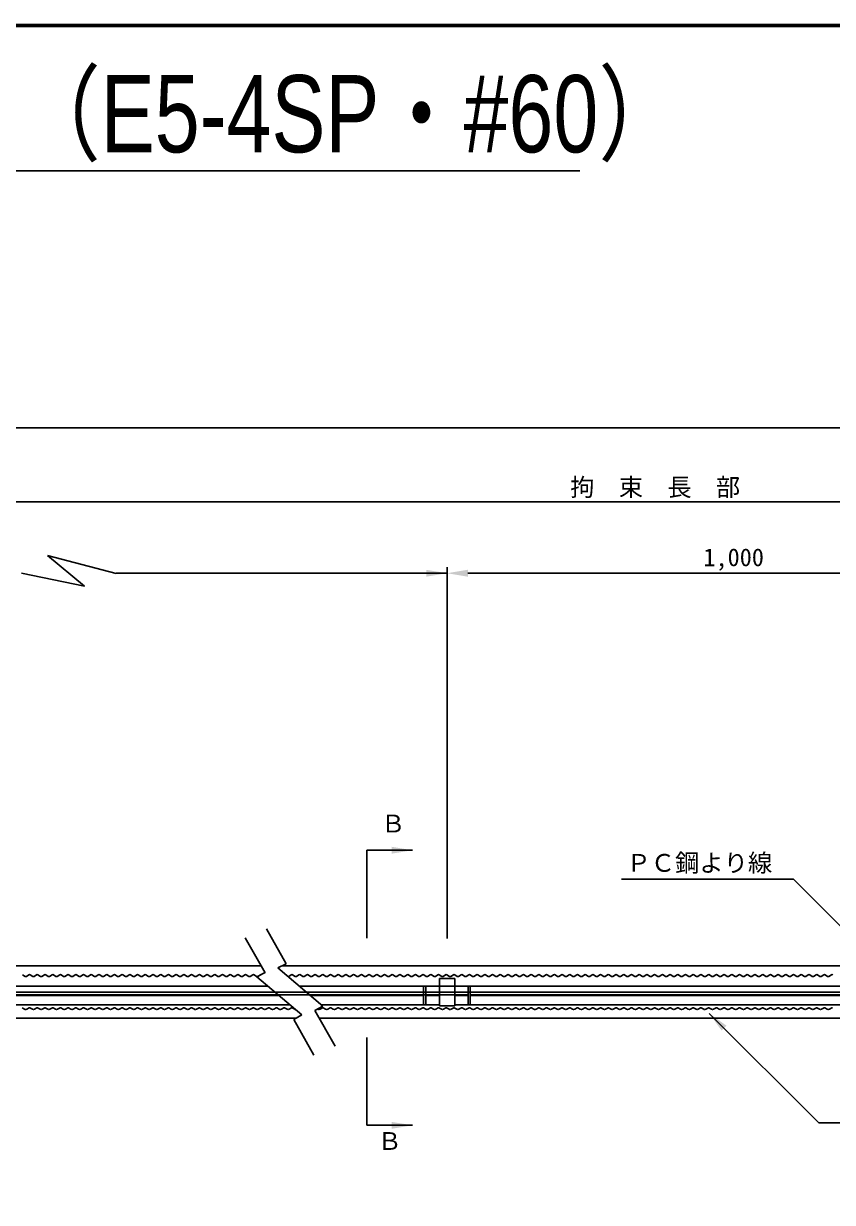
# Model space of a CAD drawing. Extents: x 510 to 34067, y -2197 to 5780.
# Drawn here: x 23563 to 24925, y 3758 to 5742 of the extents above; entities that cross this region are included whole.
import ezdxf
from ezdxf.enums import TextEntityAlignment as Align

# ---------------------------------------------------------------- set-up
doc = ezdxf.new("R2010")
doc.units = 0
doc.layers.get('0').update_dxf_attribs({"linetype": 'CONTINUOUS'})
doc.layers.get('DEFPOINTS').update_dxf_attribs({"linetype": 'CONTINUOUS'})
for name, color, linetype in [('DIM', 5, 'CONTINUOUS'), ('DRAW', 7, 'CONTINUOUS'), ('TITLE', 4, 'CONTINUOUS'), ('枠', 7, 'CONTINUOUS')]:
    doc.layers.add(name, color=color, linetype=linetype)
doc.styles.add('STYLE1', font='')
doc.styles.add('STYLE2', font='MSMINCHO.TTF')
doc.styles.get('STYLE1').set_extended_font_data('MS PGothic')
doc.dimstyles.get("Standard").update_dxf_attribs({"dimscale": 0, "dimtxt": 0.0001, "dimasz": 35, "dimexe": 0, "dimexo": 0, "dimgap": 0, "dimtad": 1, "dimdec": 4, "dimdsep": 46, "dimlunit": 6, "dimtxsty": 'STYLE2', "dimcen": 0, "dimadec": 0, "dimazin": 0, "dimtfac": 1, "dimtdec": 4, "dimtofl": 0, "dimtmove": 0, "dimatfit": 2, "dimfxl": 0, "dimtolj": 1, "dimtzin": 0, "dimarcsym": 0})
doc.dimstyles.new('STANDARD$7', dxfattribs={"dimscale": 0, "dimtxt": 0.0001, "dimasz": 35, "dimexe": 0, "dimexo": 0, "dimgap": 0, "dimtad": 1, "dimdec": 4, "dimdsep": 46, "dimlunit": 6, "dimtxsty": 'STYLE1', "dimcen": 0, "dimadec": 0, "dimazin": 0, "dimtfac": 1, "dimtdec": 4, "dimtofl": 0, "dimtmove": 0, "dimatfit": 2, "dimfxl": 0, "dimtolj": 1, "dimtzin": 0, "dimarcsym": 0})

# ---------------------------------------------------------------- blocks, each defined once
blk = doc.blocks.new('*D34')
at = {"layer": 'DEFPOINTS', "color": 0, "linetype": 'Continuous', "transparency": 16777216}
for p in [(19735.4, 5062.3), (26275.4, 5062.3), (26275.4, 5062.3)]:
    blk.add_point(p, dxfattribs=at)
at = {"layer": 'DIM', "color": 0, "linetype": 'Continuous', "lineweight": -2, "transparency": 16777216}
blk.add_line((19770.4, 5062.3), (26240.4, 5062.3), dxfattribs=at)
at = {"layer": 'DIM', "color": 0, "linetype": 'Continuous', "transparency": 16777216}
for points in [[(19770.4, 5068.2), (19770.4, 5056.5), (19735.4, 5062.3)], [(26240.4, 5068.2), (26240.4, 5056.5), (26275.4, 5062.3)]]:
    blk.add_solid(points, dxfattribs=at)
at = {"layer": 'DIM', "color": 0, "linetype": 'Continuous', "transparency": 16777216, "insert": (23005.4, 5062.3), "char_height": 0.0001, "attachment_point": 5, "style": 'STYLE2'}
blk.add_mtext('\\A1;6,540', dxfattribs=at)
blk = doc.blocks.new('*D39')
at = {"layer": 'DEFPOINTS', "color": 0, "linetype": 'Continuous', "transparency": 16777216}
for p in [(23006.4, 4937.3), (23006.4, 4937.3), (26275.4, 4937.3)]:
    blk.add_point(p, dxfattribs=at)
at = {"layer": 'DIM', "color": 0, "linetype": 'Continuous', "lineweight": -2, "transparency": 16777216}
blk.add_line((26240.4, 4937.3), (23041.4, 4937.3), dxfattribs=at)
at = {"layer": 'DIM', "color": 0, "linetype": 'Continuous', "transparency": 16777216}
for points in [[(23041.4, 4943.2), (23041.4, 4931.5), (23006.4, 4937.3)], [(26240.4, 4943.2), (26240.4, 4931.5), (26275.4, 4937.3)]]:
    blk.add_solid(points, dxfattribs=at)
at = {"layer": 'DIM', "color": 0, "linetype": 'Continuous', "transparency": 16777216, "insert": (24640.9, 4937.3), "char_height": 0.0001, "attachment_point": 5, "style": 'STYLE2'}
blk.add_mtext('\\A1;3,269', dxfattribs=at)
blk = doc.blocks.new('*D41')
at = {"layer": 'DEFPOINTS', "color": 0, "linetype": 'Continuous', "transparency": 16777216}
for p in [(24276.4, 4817.3), (25276.4, 4817.3), (25276.4, 4817.3)]:
    blk.add_point(p, dxfattribs=at)
at = {"layer": 'DIM', "color": 0, "linetype": 'Continuous', "lineweight": -2, "transparency": 16777216}
blk.add_line((24311.4, 4817.3), (25241.4, 4817.3), dxfattribs=at)
at = {"layer": 'DIM', "color": 0, "linetype": 'Continuous', "transparency": 16777216}
for points in [[(24311.4, 4823.2), (24311.4, 4811.5), (24276.4, 4817.3)], [(25241.4, 4823.2), (25241.4, 4811.5), (25276.4, 4817.3)]]:
    blk.add_solid(points, dxfattribs=at)
at = {"layer": 'DIM', "color": 0, "linetype": 'Continuous', "transparency": 16777216, "insert": (24776.4, 4817.3), "char_height": 0.0001, "attachment_point": 5, "style": 'STYLE2'}
blk.add_mtext('\\A1;1,000', dxfattribs=at)

msp = doc.modelspace()

# ---------------------------------------------------------------- linework, layer by layer
for p, q in [((24221.70494, 4107.8193), (24244.06397, 4107.8193)), ((24236.90811, 4122.04594), (24236.90811, 4122.04594)), ((24316.19027, 4107.73738), (24331.32994, 4107.73738)), ((24214.86244, 4106.75558), (24237.22147, 4106.75558)), ((24316.03735, 4106.82032), (24318.02539, 4106.82032))]:
    msp.add_line(p, q)
msp.add_lwpolyline([(18658.29709, 83.42352), (26758.29709, 83.42352), (26758.29709, 5739.42352), (18658.29709, 5739.42352)], close=True)
at = {"layer": 'DIM', "color": 0, "linetype": 'Continuous'}
for p, q in [((26275.40494, 5062.3193), (19735.40494, 5062.3193)), ((23006.40494, 4937.3193), (26275.40494, 4937.3193)), ((23603.40494, 4847.3193), (23719.40494, 4816.8193)), ((23665.90494, 4795.8193), (23603.40494, 4847.3193)), ((24276.40494, 4207.3193), (24276.40494, 4827.3193)), ((24276.40494, 4202.3193), (24276.40494, 4827.3193)), ((23559.90494, 4817.3193), (23665.90494, 4795.3193)), ((23719.40494, 4817.3193), (24276.40494, 4817.3193)), ((24141.40494, 4203.0986), (24141.40494, 4351.0986)), ((24141.40494, 4351.0986), (24218.40494, 4351.0986)), ((24570.11461, 4302.3194), (24859.6758, 4302.3194)), ((24141.40494, 4036.0986), (24141.40494, 3888.0986)), ((25177.81815, 3892.3194), (24902.26884, 3892.3194)), ((24141.40494, 3888.0986), (24218.40494, 3888.0986))]:
    msp.add_line(p, q, dxfattribs=at)
at = {"layer": 'DRAW', "color": 0, "linetype": 'Continuous'}
for p, q in [((23972.20704, 4218.7003), (24005.46254, 4160.0476)), ((23936.64544, 4203.6691), (23969.90094, 4145.0163)), ((21817.32403, 4156.36932), (23963.4639, 4156.36932)), ((24005.60494, 4160.1193), (23991.43574, 4152.9956)), ((23991.43574, 4152.9956), (24067.46054, 4088.8513)), ((23998.14615, 4156.36932), (26485.09293, 4156.36932)), ((23970.00494, 4145.1193), (23955.87424, 4137.9644)), ((23955.87424, 4137.9644), (24031.89894, 4073.8201)), ((24263.40494, 4135.3193), (24289.40494, 4135.3193)), ((19372.66355, 4112.3193), (26569.08724, 4112.3193)), ((19891.11724, 4107.8193), (24221.70494, 4107.8193)), ((24240.70494, 4107.8193), (24312.10494, 4107.8193)), ((24331.10494, 4107.8193), (25235.00654, 4107.96879)), ((24067.46054, 4088.8513), (24053.82044, 4081.1174)), ((24263.40494, 4089.3193), (24289.40494, 4089.3193)), ((21874.48149, 4068.36932), (24022.28546, 4068.36932)), ((24031.89894, 4073.8201), (24018.25874, 4066.0862)), ((24053.82044, 4081.1174), (24087.84934, 4021.1007)), ((24061.04848, 4068.36932), (26485.12832, 4068.36932)), ((24018.25874, 4066.0862), (24052.28774, 4006.0695))]:
    msp.add_line(p, q, dxfattribs=at)
at = {"layer": 'DRAW', "color": 0}
for p, q in [((24263.40494, 4135.3193), (24263.40494, 4089.3193)), ((24289.40494, 4135.3193), (24289.40494, 4089.3193)), ((23974.32221, 4122.3993), (21840.51373, 4122.3993)), ((25320.11862, 4122.3993), (24027.69894, 4122.3993)), ((24236.9081, 4122.04595), (24236.9081, 4090.46595)), ((24236.90811, 4122.04594), (24236.90811, 4090.46594)), ((24240.70493, 4122.3993), (24240.70493, 4090.8193)), ((24240.70494, 4122.3993), (24240.70494, 4090.8193)), ((24312.10494, 4122.3993), (24312.10494, 4090.8193)), ((24315.54823, 4122.04594), (24315.54823, 4090.46594)), ((23992.78784, 4106.8193), (21858.97938, 4106.8193)), ((24011.75126, 4090.8193), (21877.94282, 4090.8193)), ((24221.70494, 4106.8193), (24046.1646, 4106.8193)), ((24263.40494, 4090.8193), (24065.12804, 4090.8193)), ((24263.40494, 4106.8193), (24240.70494, 4106.8193)), ((24312.10494, 4106.8193), (24289.40494, 4106.8193)), ((25263.40494, 4090.8193), (24289.40494, 4090.8193)), ((25221.70494, 4106.8193), (24318.02539, 4106.82032))]:
    msp.add_line(p, q, dxfattribs=at)
at = {"layer": 'DRAW', "color": 0, "linetype": 'Continuous', "flags": 128}
for points in [[(23565.76114, 4138.80681, -0.0086333349), (23565.69821, 4138.84467), (23561.44233, 4141.49568, 0.2869567914)], [(23708.7156, 4138.80681, -0.0086333349), (23708.65267, 4138.84467), (23704.39679, 4141.49568, 0.2869567914), (23702.14129, 4141.49568), (23697.8854, 4138.84467, -0.2869567914), (23695.6299, 4138.84467), (23691.39679, 4141.49568, 0.2869567914), (23689.14129, 4141.49568), (23684.90817, 4138.84467, -0.2869567914), (23682.65267, 4138.84467), (23678.41956, 4141.49568, 0.2869567914), (23676.16406, 4141.49568), (23671.93094, 4138.84467, -0.2869567914), (23669.67544, 4138.84467), (23665.41956, 4141.49568, 0.2869567914), (23663.16406, 4141.49568), (23658.90817, 4138.84467, -0.2869567914), (23656.65267, 4138.84467), (23652.41956, 4141.49568, 0.2869567914), (23650.16406, 4141.49568), (23645.93094, 4138.84467, -0.2869567914), (23643.67544, 4138.84467), (23639.44233, 4141.49568, 0.2869567914), (23637.18683, 4141.49568), (23632.95371, 4138.84467, -0.2869567914), (23630.69821, 4138.84467), (23626.44233, 4141.49568, 0.2869567914), (23624.18683, 4141.49568), (23619.93094, 4138.84467, -0.2869567914), (23617.67544, 4138.84467), (23613.44233, 4141.49568, 0.2869567914), (23611.18683, 4141.49568), (23606.95371, 4138.84467, -0.2869567914), (23604.69821, 4138.84467), (23600.4651, 4141.49568, 0.2869567914), (23598.2096, 4141.49568), (23593.97648, 4138.84467, -0.2869567914), (23591.72098, 4138.84467), (23587.4651, 4141.49568, 0.2869567914), (23585.2096, 4141.49568), (23580.95371, 4138.84467, -0.2869567914), (23578.69821, 4138.84467), (23574.4651, 4141.49568, 0.2869567914), (23572.2096, 4141.49568), (23567.95371, 4138.84467, -0.2869567914), (23565.69821, 4138.84467)], [(23851.67006, 4138.80681, -0.0086333349), (23851.60713, 4138.84467), (23847.35124, 4141.49568, 0.2869567914), (23845.09574, 4141.49568), (23840.83986, 4138.84467, -0.2869567914), (23838.58436, 4138.84467), (23834.35124, 4141.49568, 0.2869567914), (23832.09574, 4141.49568), (23827.86263, 4138.84467, -0.2869567914), (23825.60713, 4138.84467), (23821.37401, 4141.49568, 0.2869567914), (23819.11852, 4141.49568), (23814.8854, 4138.84467, -0.2869567914), (23812.6299, 4138.84467), (23808.37401, 4141.49568, 0.2869567914), (23806.11852, 4141.49568), (23801.86263, 4138.84467, -0.2869567914), (23799.60713, 4138.84467), (23795.37401, 4141.49568, 0.2869567914), (23793.11852, 4141.49568), (23788.8854, 4138.84467, -0.2869567914), (23786.6299, 4138.84467), (23782.39679, 4141.49568, 0.2869567914), (23780.14129, 4141.49568), (23775.90817, 4138.84467, -0.2869567914), (23773.65267, 4138.84467), (23769.39679, 4141.49568, 0.2869567914), (23767.14129, 4141.49568), (23762.8854, 4138.84467, -0.2869567914), (23760.6299, 4138.84467), (23756.39679, 4141.49568, 0.2869567914), (23754.14129, 4141.49568), (23749.90817, 4138.84467, -0.2869567914), (23747.65267, 4138.84467), (23743.41956, 4141.49568, 0.2869567914), (23741.16406, 4141.49568), (23736.93094, 4138.84467, -0.2869567914), (23734.67544, 4138.84467), (23730.41956, 4141.49568, 0.2869567914), (23728.16406, 4141.49568), (23723.90817, 4138.84467, -0.2869567914), (23721.65267, 4138.84467), (23717.41956, 4141.49568, 0.2869567914), (23715.16406, 4141.49568), (23710.90817, 4138.84467, -0.2869567914), (23708.65267, 4138.84467)], [(23963.45695, 4141.80381, 0.1715706695), (23962.07297, 4141.49568), (23957.83986, 4138.84467, -0.2869567914), (23955.58436, 4138.84467), (23951.32847, 4141.49568, 0.2869567914), (23949.07297, 4141.49568), (23944.81709, 4138.84467, -0.2869567914), (23942.56159, 4138.84467), (23938.32847, 4141.49568, 0.2869567914), (23936.07297, 4141.49568), (23931.83986, 4138.84467, -0.2869567914), (23929.58436, 4138.84467), (23925.35124, 4141.49568, 0.2869567914), (23923.09574, 4141.49568), (23918.86263, 4138.84467, -0.2869567914), (23916.60713, 4138.84467), (23912.35124, 4141.49568, 0.2869567914), (23910.09574, 4141.49568), (23905.83986, 4138.84467, -0.2869567914), (23903.58436, 4138.84467), (23899.35124, 4141.49568, 0.2869567914), (23897.09574, 4141.49568), (23892.86263, 4138.84467, -0.2869567914), (23890.60713, 4138.84467), (23886.37401, 4141.49568, 0.2869567914), (23884.11852, 4141.49568), (23879.8854, 4138.84467, -0.2869567914), (23877.6299, 4138.84467), (23873.37401, 4141.49568, 0.2869567914), (23871.11852, 4141.49568), (23866.86263, 4138.84467, -0.2869567914), (23864.60713, 4138.84467), (23860.37401, 4141.49568, 0.2869567914), (23858.11852, 4141.49568), (23853.86263, 4138.84467, -0.2869567914), (23851.60713, 4138.84467)], [(24137.57898, 4138.80681, -0.0086333349), (24137.51605, 4138.84467), (24133.26016, 4141.49568, 0.2869567914), (24131.00466, 4141.49568), (24126.74877, 4138.84467, -0.2869567914), (24124.49328, 4138.84467), (24120.26016, 4141.49568, 0.2869567914), (24118.00466, 4141.49568), (24113.77154, 4138.84467, -0.2869567914), (24111.51605, 4138.84467), (24107.28293, 4141.49568, 0.2869567914), (24105.02743, 4141.49568), (24100.79432, 4138.84467, -0.2869567914), (24098.53882, 4138.84467), (24094.28293, 4141.49568, 0.2869567914), (24092.02743, 4141.49568), (24087.77154, 4138.84467, -0.2869567914), (24085.51605, 4138.84467), (24081.28293, 4141.49568, 0.2869567914), (24079.02743, 4141.49568), (24074.79432, 4138.84467, -0.2869567914), (24072.53882, 4138.84467), (24068.3057, 4141.49568, 0.2869567914), (24066.0502, 4141.49568), (24061.81709, 4138.84467, -0.2869567914), (24059.56159, 4138.84467), (24055.3057, 4141.49568, 0.2869567914), (24053.0502, 4141.49568), (24048.79432, 4138.84467, -0.2869567914), (24046.53882, 4138.84467), (24042.3057, 4141.49568, 0.2869567914), (24040.0502, 4141.49568), (24035.81709, 4138.84467, -0.2869567914), (24033.56159, 4138.84467), (24029.32847, 4141.49568, 0.2869567914), (24027.07297, 4141.49568), (24022.83986, 4138.84467, -0.2869567914), (24020.58436, 4138.84467), (24016.32847, 4141.49568, 0.2869567914), (24014.07297, 4141.49568), (24009.81709, 4138.84467, -0.1527706518), (24008.58836, 4138.52345, -0.1527706518)], [(24280.53343, 4138.80681, -0.0086333349), (24280.4705, 4138.84467), (24276.21462, 4141.49568, 0.2869567914), (24273.95912, 4141.49568), (24269.70323, 4138.84467, -0.2869567914), (24267.44773, 4138.84467), (24263.21462, 4141.49568, 0.2869567914), (24260.95912, 4141.49568), (24256.726, 4138.84467, -0.2869567914), (24254.4705, 4138.84467), (24250.23739, 4141.49568, 0.2869567914), (24247.98189, 4141.49568), (24243.74877, 4138.84467, -0.2869567914), (24241.49328, 4138.84467), (24237.23739, 4141.49568, 0.2869567914), (24234.98189, 4141.49568), (24230.726, 4138.84467, -0.2869567914), (24228.4705, 4138.84467), (24224.23739, 4141.49568, 0.2869567914), (24221.98189, 4141.49568), (24217.74877, 4138.84467, -0.2869567914), (24215.49328, 4138.84467), (24211.26016, 4141.49568, 0.2869567914), (24209.00466, 4141.49568), (24204.77154, 4138.84467, -0.2869567914), (24202.51605, 4138.84467), (24198.26016, 4141.49568, 0.2869567914), (24196.00466, 4141.49568), (24191.74877, 4138.84467, -0.2869567914), (24189.49328, 4138.84467), (24185.26016, 4141.49568, 0.2869567914), (24183.00466, 4141.49568), (24178.77154, 4138.84467, -0.2869567914), (24176.51605, 4138.84467), (24172.28293, 4141.49568, 0.2869567914), (24170.02743, 4141.49568), (24165.79432, 4138.84467, -0.2869567914), (24163.53882, 4138.84467), (24159.28293, 4141.49568, 0.2869567914), (24157.02743, 4141.49568), (24152.77154, 4138.84467, -0.2869567914), (24150.51605, 4138.84467), (24146.28293, 4141.49568, 0.2869567914), (24144.02743, 4141.49568), (24139.77154, 4138.84467, -0.2869567914), (24137.51605, 4138.84467)], [(24423.48789, 4138.80681, -0.0086333349), (24423.42496, 4138.84467), (24419.16908, 4141.49568, 0.2869567914), (24416.91358, 4141.49568), (24412.65769, 4138.84467, -0.2869567914), (24410.40219, 4138.84467), (24406.16908, 4141.49568, 0.2869567914), (24403.91358, 4141.49568), (24399.68046, 4138.84467, -0.2869567914), (24397.42496, 4138.84467), (24393.19185, 4141.49568, 0.2869567914), (24390.93635, 4141.49568), (24386.70323, 4138.84467, -0.2869567914), (24384.44773, 4138.84467), (24380.19185, 4141.49568, 0.2869567914), (24377.93635, 4141.49568), (24373.68046, 4138.84467, -0.2869567914), (24371.42496, 4138.84467), (24367.19185, 4141.49568, 0.2869567914), (24364.93635, 4141.49568), (24360.70323, 4138.84467, -0.2869567914), (24358.44773, 4138.84467), (24354.21462, 4141.49568, 0.2869567914), (24351.95912, 4141.49568), (24347.726, 4138.84467, -0.2869567914), (24345.4705, 4138.84467), (24341.21462, 4141.49568, 0.2869567914), (24338.95912, 4141.49568), (24334.70323, 4138.84467, -0.2869567914), (24332.44773, 4138.84467), (24328.21462, 4141.49568, 0.2869567914), (24325.95912, 4141.49568), (24321.726, 4138.84467, -0.2869567914), (24319.4705, 4138.84467), (24315.23739, 4141.49568, 0.2869567914), (24312.98189, 4141.49568), (24308.74877, 4138.84467, -0.2869567914), (24306.49328, 4138.84467), (24302.23739, 4141.49568, 0.2869567914), (24299.98189, 4141.49568), (24295.726, 4138.84467, -0.2869567914), (24293.4705, 4138.84467), (24289.23739, 4141.49568, 0.2869567914), (24286.98189, 4141.49568), (24282.726, 4138.84467, -0.2869567914), (24280.4705, 4138.84467)], [(24566.44235, 4138.80681, -0.0086333349), (24566.37942, 4138.84467), (24562.12353, 4141.49568, 0.2869567914), (24559.86804, 4141.49568), (24555.61215, 4138.84467, -0.2869567914), (24553.35665, 4138.84467), (24549.12353, 4141.49568, 0.2869567914), (24546.86804, 4141.49568), (24542.63492, 4138.84467, -0.2869567914), (24540.37942, 4138.84467), (24536.1463, 4141.49568, 0.2869567914), (24533.89081, 4141.49568), (24529.65769, 4138.84467, -0.2869567914), (24527.40219, 4138.84467), (24523.1463, 4141.49568, 0.2869567914), (24520.89081, 4141.49568), (24516.63492, 4138.84467, -0.2869567914), (24514.37942, 4138.84467), (24510.1463, 4141.49568, 0.2869567914), (24507.89081, 4141.49568), (24503.65769, 4138.84467, -0.2869567914), (24501.40219, 4138.84467), (24497.16908, 4141.49568, 0.2869567914), (24494.91358, 4141.49568), (24490.68046, 4138.84467, -0.2869567914), (24488.42496, 4138.84467), (24484.16908, 4141.49568, 0.2869567914), (24481.91358, 4141.49568), (24477.65769, 4138.84467, -0.2869567914), (24475.40219, 4138.84467), (24471.16908, 4141.49568, 0.2869567914), (24468.91358, 4141.49568), (24464.68046, 4138.84467, -0.2869567914), (24462.42496, 4138.84467), (24458.19185, 4141.49568, 0.2869567914), (24455.93635, 4141.49568), (24451.70323, 4138.84467, -0.2869567914), (24449.44773, 4138.84467), (24445.19185, 4141.49568, 0.2869567914), (24442.93635, 4141.49568), (24438.68046, 4138.84467, -0.2869567914), (24436.42496, 4138.84467), (24432.19185, 4141.49568, 0.2869567914), (24429.93635, 4141.49568), (24425.68046, 4138.84467, -0.2869567914), (24423.42496, 4138.84467)], [(24709.39681, 4138.80681, -0.0086333349), (24709.33388, 4138.84467), (24705.07799, 4141.49568, 0.2869567914), (24702.82249, 4141.49568), (24698.56661, 4138.84467, -0.2869567914), (24696.31111, 4138.84467), (24692.07799, 4141.49568, 0.2869567914), (24689.82249, 4141.49568), (24685.58938, 4138.84467, -0.2869567914), (24683.33388, 4138.84467), (24679.10076, 4141.49568, 0.2869567914), (24676.84526, 4141.49568), (24672.61215, 4138.84467, -0.2869567914), (24670.35665, 4138.84467), (24666.10076, 4141.49568, 0.2869567914), (24663.84526, 4141.49568), (24659.58938, 4138.84467, -0.2869567914), (24657.33388, 4138.84467), (24653.10076, 4141.49568, 0.2869567914), (24650.84526, 4141.49568), (24646.61215, 4138.84467, -0.2869567914), (24644.35665, 4138.84467), (24640.12353, 4141.49568, 0.2869567914), (24637.86804, 4141.49568), (24633.63492, 4138.84467, -0.2869567914), (24631.37942, 4138.84467), (24627.12353, 4141.49568, 0.2869567914), (24624.86804, 4141.49568), (24620.61215, 4138.84467, -0.2869567914), (24618.35665, 4138.84467), (24614.12353, 4141.49568, 0.2869567914), (24611.86804, 4141.49568), (24607.63492, 4138.84467, -0.2869567914), (24605.37942, 4138.84467), (24601.1463, 4141.49568, 0.2869567914), (24598.89081, 4141.49568), (24594.65769, 4138.84467, -0.2869567914), (24592.40219, 4138.84467), (24588.1463, 4141.49568, 0.2869567914), (24585.89081, 4141.49568), (24581.63492, 4138.84467, -0.2869567914), (24579.37942, 4138.84467), (24575.1463, 4141.49568, 0.2869567914), (24572.89081, 4141.49568), (24568.63492, 4138.84467, -0.2869567914), (24566.37942, 4138.84467)], [(24852.35127, 4138.80681, -0.0086333349), (24852.28834, 4138.84467), (24848.03245, 4141.49568, 0.2869567914), (24845.77695, 4141.49568), (24841.52106, 4138.84467, -0.2869567914), (24839.26557, 4138.84467), (24835.03245, 4141.49568, 0.2869567914), (24832.77695, 4141.49568), (24828.54384, 4138.84467, -0.2869567914), (24826.28834, 4138.84467), (24822.05522, 4141.49568, 0.2869567914), (24819.79972, 4141.49568), (24815.56661, 4138.84467, -0.2869567914), (24813.31111, 4138.84467), (24809.05522, 4141.49568, 0.2869567914), (24806.79972, 4141.49568), (24802.54384, 4138.84467, -0.2869567914), (24800.28834, 4138.84467), (24796.05522, 4141.49568, 0.2869567914), (24793.79972, 4141.49568), (24789.56661, 4138.84467, -0.2869567914), (24787.31111, 4138.84467), (24783.07799, 4141.49568, 0.2869567914), (24780.82249, 4141.49568), (24776.58938, 4138.84467, -0.2869567914), (24774.33388, 4138.84467), (24770.07799, 4141.49568, 0.2869567914), (24767.82249, 4141.49568), (24763.56661, 4138.84467, -0.2869567914), (24761.31111, 4138.84467), (24757.07799, 4141.49568, 0.2869567914), (24754.82249, 4141.49568), (24750.58938, 4138.84467, -0.2869567914), (24748.33388, 4138.84467), (24744.10076, 4141.49568, 0.2869567914), (24741.84526, 4141.49568), (24737.61215, 4138.84467, -0.2869567914), (24735.35665, 4138.84467), (24731.10076, 4141.49568, 0.2869567914), (24728.84526, 4141.49568), (24724.58938, 4138.84467, -0.2869567914), (24722.33388, 4138.84467), (24718.10076, 4141.49568, 0.2869567914), (24715.84526, 4141.49568), (24711.58938, 4138.84467, -0.2869567914), (24709.33388, 4138.84467)], [(24926.03245, 4141.49568, 0.2869567914), (24923.77695, 4141.49568), (24919.54384, 4138.84467, -0.2869567914), (24917.28834, 4138.84467), (24913.03245, 4141.49568, 0.2869567914), (24910.77695, 4141.49568), (24906.52106, 4138.84467, -0.2869567914), (24904.26557, 4138.84467), (24900.03245, 4141.49568, 0.2869567914), (24897.77695, 4141.49568), (24893.54384, 4138.84467, -0.2869567914), (24891.28834, 4138.84467), (24887.05522, 4141.49568, 0.2869567914), (24884.79972, 4141.49568), (24880.56661, 4138.84467, -0.2869567914), (24878.31111, 4138.84467), (24874.05522, 4141.49568, 0.2869567914), (24871.79972, 4141.49568), (24867.54384, 4138.84467, -0.2869567914), (24865.28834, 4138.84467), (24861.05522, 4141.49568, 0.2869567914), (24858.79972, 4141.49568), (24854.54384, 4138.84467, -0.2869567914), (24852.28834, 4138.84467)], [(23565.76114, 4082.99716, -0.058248219), (23565.06293, 4083.32772), (23560.80676, 4085.97891, 0.2874594437)], [(23708.7156, 4082.99716, -0.058248219), (23708.01739, 4083.32772), (23703.76121, 4085.97891, 0.2874594437), (23702.77686, 4085.97891), (23698.52068, 4083.32772, -0.2868918502), (23694.99326, 4083.32857), (23690.76024, 4085.97952, 0.2867878361), (23689.77783, 4085.97952), (23685.54481, 4083.32857, -0.2870225779), (23682.01603, 4083.32857), (23677.78301, 4085.97952, 0.286787836), (23676.8006, 4085.97952), (23672.56758, 4083.32857, -0.2868918502), (23669.04016, 4083.32772), (23664.78398, 4085.97891, 0.2874594438), (23663.79963, 4085.97891), (23659.54345, 4083.32772, -0.2868918552), (23656.01603, 4083.32857), (23651.78301, 4085.97952, 0.2867878362), (23650.8006, 4085.97952), (23646.56758, 4083.32857, -0.287022593), (23643.0388, 4083.32857), (23638.80578, 4085.97952, 0.2867878362), (23637.82337, 4085.97952), (23633.59036, 4083.32857, -0.2868918552), (23630.06293, 4083.32772), (23625.80676, 4085.97891, 0.2874594437), (23624.8224, 4085.97891), (23620.56622, 4083.32772, -0.2868918551), (23617.0388, 4083.32857), (23612.80578, 4085.97952, 0.2867878361), (23611.82337, 4085.97952), (23607.59036, 4083.32857, -0.2870225929), (23604.06157, 4083.32857), (23599.82855, 4085.97952, 0.2867878362), (23598.84615, 4085.97952), (23594.61313, 4083.32857, -0.2868918552), (23591.0857, 4083.32772), (23586.82953, 4085.97891, 0.2874594437), (23585.84517, 4085.97891), (23581.58899, 4083.32772, -0.2868918552), (23578.06157, 4083.32857), (23573.82855, 4085.97952, 0.28712361), (23572.84517, 4085.97891), (23568.58899, 4083.32772, -0.2868589589), (23565.06191, 4083.32835)], [(23851.67006, 4082.99716, -0.058248219), (23850.97185, 4083.32772), (23846.71567, 4085.97891, 0.2874594437), (23845.73132, 4085.97891), (23841.47514, 4083.32772, -0.2868918502), (23837.94772, 4083.32857), (23833.7147, 4085.97952, 0.2867878361), (23832.73229, 4085.97952), (23828.49927, 4083.32857, -0.2870225779), (23824.97049, 4083.32857), (23820.73747, 4085.97952, 0.286787836), (23819.75506, 4085.97952), (23815.52204, 4083.32857, -0.2868918502), (23811.99462, 4083.32772), (23807.73844, 4085.97891, 0.2874594438), (23806.75409, 4085.97891), (23802.49791, 4083.32772, -0.2868918552), (23798.97049, 4083.32857), (23794.73747, 4085.97952, 0.2867878362), (23793.75506, 4085.97952), (23789.52204, 4083.32857, -0.287022593), (23785.99326, 4083.32857), (23781.76024, 4085.97952, 0.2867878362), (23780.77783, 4085.97952), (23776.54481, 4083.32857, -0.2868918552), (23773.01739, 4083.32772), (23768.76121, 4085.97891, 0.2874594437), (23767.77686, 4085.97891), (23763.52068, 4083.32772, -0.2868918551), (23759.99326, 4083.32857), (23755.76024, 4085.97952, 0.2867878361), (23754.77783, 4085.97952), (23750.54481, 4083.32857, -0.2870225929), (23747.01603, 4083.32857), (23742.78301, 4085.97952, 0.2867878362), (23741.8006, 4085.97952), (23737.56758, 4083.32857, -0.2868918552), (23734.04016, 4083.32772), (23729.78398, 4085.97891, 0.2874594437), (23728.79963, 4085.97891), (23724.54345, 4083.32772, -0.2868918552), (23721.01603, 4083.32857), (23716.78301, 4085.97952, 0.28712361), (23715.79963, 4085.97891), (23711.54345, 4083.32772, -0.2868589589), (23708.01637, 4083.32835)], [(23994.62452, 4082.99716, -0.058248219), (23993.92631, 4083.32772), (23989.67013, 4085.97891, 0.2874594437), (23988.68577, 4085.97891), (23984.4296, 4083.32772, -0.2868918502), (23980.90217, 4083.32857), (23976.66916, 4085.97952, 0.2867878361), (23975.68675, 4085.97952), (23971.45373, 4083.32857, -0.2870225779), (23967.92494, 4083.32857), (23963.69193, 4085.97952, 0.286787836), (23962.70952, 4085.97952), (23958.4765, 4083.32857, -0.2868918502), (23954.94908, 4083.32772), (23950.6929, 4085.97891, 0.2874594438), (23949.70854, 4085.97891), (23945.45237, 4083.32772, -0.2868918552), (23941.92494, 4083.32857), (23937.69193, 4085.97952, 0.2867878362), (23936.70952, 4085.97952), (23932.4765, 4083.32857, -0.287022593), (23928.94772, 4083.32857), (23924.7147, 4085.97952, 0.2867878362), (23923.73229, 4085.97952), (23919.49927, 4083.32857, -0.2868918552), (23915.97185, 4083.32772), (23911.71567, 4085.97891, 0.2874594437), (23910.73132, 4085.97891), (23906.47514, 4083.32772, -0.2868918551), (23902.94772, 4083.32857), (23898.7147, 4085.97952, 0.2867878361), (23897.73229, 4085.97952), (23893.49927, 4083.32857, -0.2870225929), (23889.97049, 4083.32857), (23885.73747, 4085.97952, 0.2867878362), (23884.75506, 4085.97952), (23880.52204, 4083.32857, -0.2868918552), (23876.99462, 4083.32772), (23872.73844, 4085.97891, 0.2874594437), (23871.75409, 4085.97891), (23867.49791, 4083.32772, -0.2868918552), (23863.97049, 4083.32857), (23859.73747, 4085.97952, 0.28712361), (23858.75409, 4085.97891), (23854.49791, 4083.32772, -0.2868589589), (23850.97083, 4083.32835)], [(24021.17855, 4082.86521, -0.0996931677), (24019.94908, 4083.32772), (24015.6929, 4085.97891, 0.2874594437), (24014.70854, 4085.97891), (24010.45237, 4083.32772, -0.2868918552), (24006.92494, 4083.32857), (24002.69193, 4085.97952, 0.28712361), (24001.70854, 4085.97891), (23997.45237, 4083.32772, -0.2868589589), (23993.92529, 4083.32835)], [(24137.57898, 4082.99716, -0.058248219), (24136.88077, 4083.32772), (24132.62459, 4085.97891, 0.2874594437), (24131.64023, 4085.97891), (24127.38405, 4083.32772, -0.2868918502), (24123.85663, 4083.32857), (24119.62361, 4085.97952, 0.2867878361), (24118.64121, 4085.97952), (24114.40819, 4083.32857, -0.2870225779), (24110.8794, 4083.32857), (24106.64638, 4085.97952, 0.286787836), (24105.66398, 4085.97952), (24101.43096, 4083.32857, -0.2868918502), (24097.90354, 4083.32772), (24093.64736, 4085.97891, 0.2874594438), (24092.663, 4085.97891), (24088.40683, 4083.32772, -0.2868918552), (24084.8794, 4083.32857), (24080.64638, 4085.97952, 0.2867878362), (24079.66398, 4085.97952), (24075.43096, 4083.32857, -0.287022593), (24071.90217, 4083.32857), (24067.66916, 4085.97952, 0.2867878362), (24066.68675, 4085.97952), (24062.45373, 4083.32857, -0.2868918552), (24058.92631, 4083.32772), (24058.35089, 4083.68615)], [(24280.53343, 4082.99716, -0.058248219), (24279.83522, 4083.32772), (24275.57905, 4085.97891, 0.2874594437), (24274.59469, 4085.97891), (24270.33851, 4083.32772, -0.2868918502), (24266.81109, 4083.32857), (24262.57807, 4085.97952, 0.2867878361), (24261.59566, 4085.97952), (24257.36265, 4083.32857, -0.2870225779), (24253.83386, 4083.32857), (24249.60084, 4085.97952, 0.286787836), (24248.61844, 4085.97952), (24244.38542, 4083.32857, -0.2868918502), (24240.85799, 4083.32772), (24236.60182, 4085.97891, 0.2874594438), (24235.61746, 4085.97891), (24231.36128, 4083.32772, -0.2868918552), (24227.83386, 4083.32857), (24223.60084, 4085.97952, 0.2867878362), (24222.61844, 4085.97952), (24218.38542, 4083.32857, -0.287022593), (24214.85663, 4083.32857), (24210.62361, 4085.97952, 0.2867878362), (24209.64121, 4085.97952), (24205.40819, 4083.32857, -0.2868918552), (24201.88077, 4083.32772), (24197.62459, 4085.97891, 0.2874594437), (24196.64023, 4085.97891), (24192.38405, 4083.32772, -0.2868918551), (24188.85663, 4083.32857), (24184.62361, 4085.97952, 0.2867878361), (24183.64121, 4085.97952), (24179.40819, 4083.32857, -0.2870225929), (24175.8794, 4083.32857), (24171.64638, 4085.97952, 0.2867878362), (24170.66398, 4085.97952), (24166.43096, 4083.32857, -0.2868918552), (24162.90354, 4083.32772), (24158.64736, 4085.97891, 0.2874594437), (24157.663, 4085.97891), (24153.40683, 4083.32772, -0.2868918552), (24149.8794, 4083.32857), (24145.64638, 4085.97952, 0.28712361), (24144.663, 4085.97891), (24140.40683, 4083.32772, -0.2868589589), (24136.87975, 4083.32835)], [(24423.48789, 4082.99716, -0.058248219), (24422.78968, 4083.32772), (24418.5335, 4085.97891, 0.2874594437), (24417.54915, 4085.97891), (24413.29297, 4083.32772, -0.2868918502), (24409.76555, 4083.32857), (24405.53253, 4085.97952, 0.2867878361), (24404.55012, 4085.97952), (24400.3171, 4083.32857, -0.2870225779), (24396.78832, 4083.32857), (24392.5553, 4085.97952, 0.286787836), (24391.57289, 4085.97952), (24387.33988, 4083.32857, -0.2868918502), (24383.81245, 4083.32772), (24379.55628, 4085.97891, 0.2874594438), (24378.57192, 4085.97891), (24374.31574, 4083.32772, -0.2868918552), (24370.78832, 4083.32857), (24366.5553, 4085.97952, 0.2867878362), (24365.57289, 4085.97952), (24361.33988, 4083.32857, -0.287022593), (24357.81109, 4083.32857), (24353.57807, 4085.97952, 0.2867878362), (24352.59566, 4085.97952), (24348.36265, 4083.32857, -0.2868918552), (24344.83522, 4083.32772), (24340.57905, 4085.97891, 0.2874594437), (24339.59469, 4085.97891), (24335.33851, 4083.32772, -0.2868918551), (24331.81109, 4083.32857), (24327.57807, 4085.97952, 0.2867878361), (24326.59566, 4085.97952), (24322.36265, 4083.32857, -0.2870225929), (24318.83386, 4083.32857), (24314.60084, 4085.97952, 0.2867878362), (24313.61844, 4085.97952), (24309.38542, 4083.32857, -0.2868918552), (24305.85799, 4083.32772), (24301.60182, 4085.97891, 0.2874594437), (24300.61746, 4085.97891), (24296.36128, 4083.32772, -0.2868918552), (24292.83386, 4083.32857), (24288.60084, 4085.97952, 0.28712361), (24287.61746, 4085.97891), (24283.36128, 4083.32772, -0.2868589589), (24279.8342, 4083.32835)], [(24566.44235, 4082.99716, -0.058248219), (24565.74414, 4083.32772), (24561.48796, 4085.97891, 0.2874594437), (24560.50361, 4085.97891), (24556.24743, 4083.32772, -0.2868918502), (24552.72001, 4083.32857), (24548.48699, 4085.97952, 0.2867878361), (24547.50458, 4085.97952), (24543.27156, 4083.32857, -0.2870225779), (24539.74278, 4083.32857), (24535.50976, 4085.97952, 0.286787836), (24534.52735, 4085.97952), (24530.29433, 4083.32857, -0.2868918502), (24526.76691, 4083.32772), (24522.51073, 4085.97891, 0.2874594438), (24521.52638, 4085.97891), (24517.2702, 4083.32772, -0.2868918552), (24513.74278, 4083.32857), (24509.50976, 4085.97952, 0.2867878362), (24508.52735, 4085.97952), (24504.29433, 4083.32857, -0.287022593), (24500.76555, 4083.32857), (24496.53253, 4085.97952, 0.2867878362), (24495.55012, 4085.97952), (24491.3171, 4083.32857, -0.2868918552), (24487.78968, 4083.32772), (24483.5335, 4085.97891, 0.2874594437), (24482.54915, 4085.97891), (24478.29297, 4083.32772, -0.2868918551), (24474.76555, 4083.32857), (24470.53253, 4085.97952, 0.2867878361), (24469.55012, 4085.97952), (24465.3171, 4083.32857, -0.2870225929), (24461.78832, 4083.32857), (24457.5553, 4085.97952, 0.2867878362), (24456.57289, 4085.97952), (24452.33988, 4083.32857, -0.2868918552), (24448.81245, 4083.32772), (24444.55628, 4085.97891, 0.2874594437), (24443.57192, 4085.97891), (24439.31574, 4083.32772, -0.2868918552), (24435.78832, 4083.32857), (24431.5553, 4085.97952, 0.28712361), (24430.57192, 4085.97891), (24426.31574, 4083.32772, -0.2868589589), (24422.78866, 4083.32835)], [(24709.39681, 4082.99716, -0.058248219), (24708.6986, 4083.32772), (24704.44242, 4085.97891, 0.2874594437), (24703.45806, 4085.97891), (24699.20189, 4083.32772, -0.2868918502), (24695.67446, 4083.32857), (24691.44145, 4085.97952, 0.2867878361), (24690.45904, 4085.97952), (24686.22602, 4083.32857, -0.2870225779), (24682.69724, 4083.32857), (24678.46422, 4085.97952, 0.286787836), (24677.48181, 4085.97952), (24673.24879, 4083.32857, -0.2868918502), (24669.72137, 4083.32772), (24665.46519, 4085.97891, 0.2874594438), (24664.48084, 4085.97891), (24660.22466, 4083.32772, -0.2868918552), (24656.69724, 4083.32857), (24652.46422, 4085.97952, 0.2867878362), (24651.48181, 4085.97952), (24647.24879, 4083.32857, -0.287022593), (24643.72001, 4083.32857), (24639.48699, 4085.97952, 0.2867878362), (24638.50458, 4085.97952), (24634.27156, 4083.32857, -0.2868918552), (24630.74414, 4083.32772), (24626.48796, 4085.97891, 0.2874594437), (24625.50361, 4085.97891), (24621.24743, 4083.32772, -0.2868918551), (24617.72001, 4083.32857), (24613.48699, 4085.97952, 0.2867878361), (24612.50458, 4085.97952), (24608.27156, 4083.32857, -0.2870225929), (24604.74278, 4083.32857), (24600.50976, 4085.97952, 0.2867878362), (24599.52735, 4085.97952), (24595.29433, 4083.32857, -0.2868918552), (24591.76691, 4083.32772), (24587.51073, 4085.97891, 0.2874594437), (24586.52638, 4085.97891), (24582.2702, 4083.32772, -0.2868918552), (24578.74278, 4083.32857), (24574.50976, 4085.97952, 0.28712361), (24573.52638, 4085.97891), (24569.2702, 4083.32772, -0.2868589589), (24565.74312, 4083.32835)], [(24852.35127, 4082.99716, -0.058248219), (24851.65306, 4083.32772), (24847.39688, 4085.97891, 0.2874594437), (24846.41252, 4085.97891), (24842.15635, 4083.32772, -0.2868918502), (24838.62892, 4083.32857), (24834.3959, 4085.97952, 0.2867878361), (24833.4135, 4085.97952), (24829.18048, 4083.32857, -0.2870225779), (24825.65169, 4083.32857), (24821.41868, 4085.97952, 0.286787836), (24820.43627, 4085.97952), (24816.20325, 4083.32857, -0.2868918502), (24812.67583, 4083.32772), (24808.41965, 4085.97891, 0.2874594438), (24807.43529, 4085.97891), (24803.17912, 4083.32772, -0.2868918552), (24799.65169, 4083.32857), (24795.41868, 4085.97952, 0.2867878362), (24794.43627, 4085.97952), (24790.20325, 4083.32857, -0.287022593), (24786.67446, 4083.32857), (24782.44145, 4085.97952, 0.2867878362), (24781.45904, 4085.97952), (24777.22602, 4083.32857, -0.2868918552), (24773.6986, 4083.32772), (24769.44242, 4085.97891, 0.2874594437), (24768.45806, 4085.97891), (24764.20189, 4083.32772, -0.2868918551), (24760.67446, 4083.32857), (24756.44145, 4085.97952, 0.2867878361), (24755.45904, 4085.97952), (24751.22602, 4083.32857, -0.2870225929), (24747.69724, 4083.32857), (24743.46422, 4085.97952, 0.2867878362), (24742.48181, 4085.97952), (24738.24879, 4083.32857, -0.2868918552), (24734.72137, 4083.32772), (24730.46519, 4085.97891, 0.2874594437), (24729.48084, 4085.97891), (24725.22466, 4083.32772, -0.2868918552), (24721.69724, 4083.32857), (24717.46422, 4085.97952, 0.28712361), (24716.48084, 4085.97891), (24712.22466, 4083.32772, -0.2868589589), (24708.69758, 4083.32835)], [(24925.3959, 4085.97952, 0.2867878362), (24924.4135, 4085.97952), (24920.18048, 4083.32857, -0.2868918552), (24916.65306, 4083.32772), (24912.39688, 4085.97891, 0.2874594437), (24911.41252, 4085.97891), (24907.15635, 4083.32772, -0.2868918551), (24903.62892, 4083.32857), (24899.3959, 4085.97952, 0.2867878361), (24898.4135, 4085.97952), (24894.18048, 4083.32857, -0.2870225929), (24890.65169, 4083.32857), (24886.41868, 4085.97952, 0.2867878362), (24885.43627, 4085.97952), (24881.20325, 4083.32857, -0.2868918552), (24877.67583, 4083.32772), (24873.41965, 4085.97891, 0.2874594437), (24872.43529, 4085.97891), (24868.17912, 4083.32772, -0.2868918552), (24864.65169, 4083.32857), (24860.41868, 4085.97952, 0.28712361), (24859.43529, 4085.97891), (24855.17912, 4083.32772, -0.2868589589), (24851.65204, 4083.32835)]]:
    msp.add_lwpolyline(points, format="xyb", dxfattribs=at)
at = {"layer": 'TITLE', "color": 0, "linetype": 'Continuous'}
msp.add_line((20221.07933, 5494.84633), (24499.94352, 5494.84633), dxfattribs=at)
at = {"layer": '枠', "linetype": 'Continuous', "const_width": 6.075}
msp.add_lwpolyline([(18658.29709, 5739.42352), (26758.29709, 5739.42352)], dxfattribs=at)

# ---------------------------------------------------------------- texts
at = {"layer": 'DIM', "color": 0, "linetype": 'Continuous', "style": 'STYLE2'}
for s, p in [('拘  束  長  部', (24483.87673, 4947.1568)), ('1,000', (24708.018, 4829.1811)), ('Ｂ', (24165.20157, 4381.00624)), ('ＰＣ鋼より線', (24578.56021, 4314.78458)), ('Ｂ', (24159.22669, 3846.64799))]:
    msp.add_text(s, height=30, dxfattribs=at).set_placement(p)
at = {"layer": 'TITLE', "color": 0, "linetype": 'Continuous', "style": 'STYLE1', "width": 0.8}
msp.add_text('VSL永久アンカーテンドン・アンボンドチューブタイプ（E5-4SP・#60）', height=130, dxfattribs=at).set_placement((22352.32053, 5525.73336), align=Align.CENTER)

# ---------------------------------------------------------------- dimensions: what is measured, and where the dimension line sits
at = {"layer": 'DIM', "color": 0, "linetype": 'Continuous'}
for base, p1, p2, picture, middle in [((26275.40494, 5062.3193), (19735.40494, 5062.3193), (26275.40494, 5062.3193), '*D34', (23005.40494, 5062.31936)), ((23006.40494, 4937.3193), (26275.40494, 4937.3193), (23006.40494, 4937.3193), '*D39', (24640.90494, 4937.31936)), ((25276.40494, 4817.3193), (24276.40494, 4817.3193), (25276.40494, 4817.3193), '*D41', (24776.40494, 4817.31936))]:
    dim = msp.add_linear_dim(base=base, p1=p1, p2=p2, dimstyle='Standard', override={"dimscale": 1}, dxfattribs=at)
    dim.commit()
    dim.dimension.update_dxf_attribs({"geometry": picture, "text_midpoint": middle})

# ---------------------------------------------------------------- leaders
for points in [[(24276.40494, 4817.3193), (23719.40494, 4817.3193)], [(24218.40494, 4351.0986), (24141.40494, 4351.0986)], [(25039.5959, 4122.3993), (24859.6758, 4302.3194)], [(24717.94941, 4076.5408), (24902.26884, 3892.3194)], [(24218.40494, 3888.0986), (24141.40494, 3888.0986)]]:
    msp.add_leader(points, dimstyle='STANDARD$7', override={"dimscale": 1}, dxfattribs=at)

doc.saveas('drawing.dxf')
